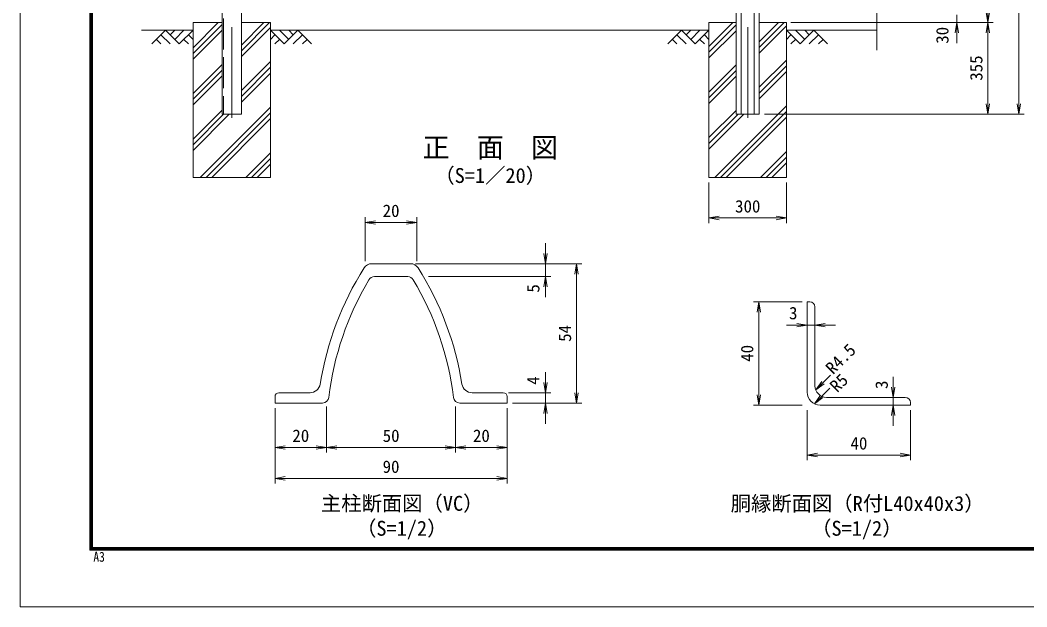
# Model space of a CAD drawing. Units: millimetres, scale not verified, with parts at other scales. Extents: x -4200 to 4200, y -2970 to 2970.
# Drawn here: x -4200 to -298, y -2970 to -697 of the extents above; entities that cross this region are included whole.
import ezdxf
from ezdxf.enums import TextEntityAlignment as Align

# ---------------------------------------------------------------- set-up
doc = ezdxf.new("R2010")
doc.units = ezdxf.units.MM
doc.header["$LTSCALE"] = 20
doc.linetypes.add('DASHED', pattern=[7.5, 6, -1.5])
doc.linetypes.add('USER1', pattern=[50.8, 31.75, -6.35, 6.35, -6.35])
for name, color, linetype, lineweight in [('0-0_D-STR1', 1, 'Continuous', 18), ('0-1_D-BMK', 2, 'USER1', 13), ('0-2_D-STR-DIM', 7, 'Continuous', 9), ('0-4_D-BGD', 7, 'Continuous', 9), ('0-5_D-STR4', 7, 'Continuous', 9), ('0-6_D-DCR-HCH', 7, 'Continuous', 9), ('0-8_0', 7, 'Continuous', 9), ('0-B_D-TTL', 7, 'Continuous', 9)]:
    doc.layers.add(name, color=color, linetype=linetype, lineweight=lineweight)
doc.layers.add('0-9_D-TTL-TXT', color=7, linetype='Continuous')
doc.styles.add('ＭＳ ゴシック', font='')
doc.styles.get('ＭＳ ゴシック').set_extended_font_data('MS Gothic')

# ---------------------------------------------------------------- blocks, each defined once
blk = doc.blocks.new('_Open')
at = {"layer": '0-8_0'}
blk.add_line((-20, 3.33), (0, 0), dxfattribs=at)
blk.add_lwpolyline([(-20, -3.33), (0, 0), (-20, 0)], dxfattribs=at)

msp = doc.modelspace()

# ---------------------------------------------------------------- linework, layer by layer
at = {"layer": '0-0_D-STR1'}
for p, q in [((-3417.47, 2308.74), (-3417.47, -1061.26)), ((-3342.47, -1061.26), (-3342.47, 2308.74)), ((-1404.97, -1061.26), (-1404.97, 2308.74)), ((-1354.97, -1061.26), (-1354.97, 2308.74)), ((-1334.97, -1061.26), (-1334.97, 2308.74)), ((-3417.47, -1061.26), (-3342.47, -1061.26)), ((-1424.97, -1061.26), (-1334.97, -1061.26)), ((-2837.19, -1640.63), (-2687.07, -1640.63)), ((-2826.55, -1690.63), (-2697.71, -1690.63)), ((-1139.24, -1788.44), (-1149.24, -1788.44)), ((-1149.24, -2138.44), (-1149.24, -1788.44)), ((-1119.24, -1808.44), (-1119.24, -2113.44)), ((-3076.38, -2140.63), (-3197.13, -2140.63)), ((-2447.88, -2140.63), (-2327.13, -2140.63)), ((-3212.13, -2180.63), (-3212.13, -2155.63)), ((-3212.13, -2180.63), (-3212.13, -2155.63)), ((-3028.59, -2180.63), (-3212.13, -2180.63)), ((-2495.67, -2180.63), (-2312.13, -2180.63)), ((-2312.13, -2180.63), (-2312.13, -2155.63)), ((-1074.24, -2158.44), (-769.24, -2158.44)), ((-749.24, -2188.44), (-749.24, -2178.44)), ((-1099.24, -2188.44), (-749.24, -2188.44))]:
    msp.add_line(p, q, dxfattribs=at)
at = {"layer": '0-0_D-STR1', "linetype": 'DASHED'}
msp.add_line((-3411.47, 2308.74), (-3411.47, -1061.26), dxfattribs=at)
at = {"layer": '0-0_D-STR1'}
msp.add_lwpolyline([(-1424.97, -1061.26), (-1424.97, 2308.74), (-1334.97, 2308.74)], dxfattribs=at)
for centre, radius, start, end in [((-1852.13, -2297.63), 1200, 147.73028, 170.85863), ((-2837.19, -1675.63), 35, 90, 147.73028), ((-2687.07, -1675.63), 35, 32.26972, 90), ((-3672.13, -2297.63), 1200, 9.14137, 32.26972), ((-1852.13, -2297.63), 1160, 149.15113, 173.11764), ((-2826.55, -1715.63), 25, 90, 149.15113), ((-2697.71, -1715.63), 25, 30.84887, 90), ((-3672.13, -2297.63), 1160, 6.88236, 30.84887), ((-1139.24, -1808.44), 20, 0, 90), ((-3076.38, -2100.63), 40, 270, 350.85863), ((-2447.88, -2100.63), 40, 189.14137, 270), ((-3197.13, -2155.63), 15, 90, 180), ((-2327.13, -2155.63), 15, 0, 90), ((-1099.24, -2138.44), 50, 180.00043, 270), ((-1074.24, -2113.44), 45, 180.00046, 270), ((-3028.59, -2155.63), 25, 270, 353.11764), ((-2495.67, -2155.63), 25, 186.88236, 270), ((-769.24, -2178.44), 20, 0, 90)]:
    msp.add_arc(centre, radius, start, end, dxfattribs=at)
at = {"layer": '0-1_D-BMK'}
for p, q in [((-3379.97, 2323.74), (-3379.97, -1076.26)), ((-1379.97, 2323.74), (-1379.97, -1076.26))]:
    msp.add_line(p, q, dxfattribs=at)
at = {"layer": '0-2_D-STR-DIM'}
for p, q in [((-328.93, -1021.26), (-328.93, 2268.74)), ((-879.97, -353.34), (-879.97, -813.56)), ((-568.93, -676.26), (-568.93, -706.26)), ((-1212.2, -706.26), (-428.93, -706.26)), ((-1209.97, -706.26), (-548.93, -706.26)), ((-1209.97, -706.26), (-428.93, -706.26)), ((-568.93, -746.26), (-568.93, -786.26)), ((-448.93, -746.26), (-448.93, -1021.26)), ((-1314.97, -1061.26), (-428.93, -1061.26)), ((-1314.97, -1061.26), (-308.93, -1061.26)), ((-1529.97, -1326.26), (-1529.97, -1483.57)), ((-1229.97, -1326.26), (-1229.97, -1483.57)), ((-2862.13, -1631.08), (-2862.13, -1460.92)), ((-2822.13, -1480.92), (-2702.13, -1480.92)), ((-2662.13, -1631.08), (-2662.13, -1460.92)), ((-1489.97, -1463.57), (-1269.97, -1463.57)), ((-2163.26, -1600.63), (-2163.26, -1560.63)), ((-2667.07, -1640.63), (-2023.26, -1640.63)), ((-2667.07, -1640.63), (-2143.26, -1640.63)), ((-2163.26, -1640.63), (-2163.26, -1690.63)), ((-2616.97, -1690.63), (-2143.26, -1690.63)), ((-2043.26, -1680.63), (-2043.26, -2140.63)), ((-2163.26, -1730.63), (-2163.26, -1770.63)), ((-1169.24, -1788.44), (-1357.05, -1788.44)), ((-1337.05, -1828.44), (-1337.05, -2148.44)), ((-1189.24, -1878.4), (-1229.24, -1878.4)), ((-1149.24, -1878.4), (-1119.24, -1878.4)), ((-1079.24, -1878.4), (-1039.24, -1878.4)), ((-2163.26, -2100.63), (-2163.26, -2060.63)), ((-1058.7, -2072.67), (-1114.79, -2128.25)), ((-815.91, -2118.44), (-815.91, -2078.44)), ((-2307.13, -2140.63), (-2143.26, -2140.63)), ((-2163.26, -2140.63), (-2163.26, -2180.63)), ((-1061.63, -2122.46), (-1119.83, -2181.91)), ((-2292.13, -2180.63), (-2023.26, -2180.63)), ((-2292.13, -2180.63), (-2143.26, -2180.63)), ((-815.91, -2158.44), (-815.91, -2188.44)), ((-3212.13, -2200.63), (-3212.13, -2492.3)), ((-3212.13, -2200.63), (-3212.13, -2372.3)), ((-3012.13, -2194.45), (-3012.13, -2372.3)), ((-3012.13, -2194.45), (-3012.13, -2372.3)), ((-2512.13, -2194.45), (-2512.13, -2372.3)), ((-2512.13, -2194.45), (-2512.13, -2372.3)), ((-2312.13, -2200.63), (-2312.13, -2492.3)), ((-2312.13, -2200.63), (-2312.13, -2372.3)), ((-2163.26, -2220.63), (-2163.26, -2260.63)), ((-1169.24, -2188.44), (-1357.05, -2188.44)), ((-1149.24, -2208.44), (-1149.24, -2401.77)), ((-749.24, -2208.44), (-749.24, -2401.77)), ((-815.91, -2228.44), (-815.91, -2268.44)), ((-3172.13, -2352.3), (-3052.13, -2352.3)), ((-2972.13, -2352.3), (-2552.13, -2352.3)), ((-2472.13, -2352.3), (-2352.13, -2352.3)), ((-1109.24, -2381.77), (-789.24, -2381.77)), ((-3172.13, -2472.3), (-2352.13, -2472.3))]:
    msp.add_line(p, q, dxfattribs=at)
at = {"layer": '0-4_D-BGD'}
for p, q in [((-3529.97, -736.26), (-3729.97, -736.26)), ((-1529.97, -736.26), (-3229.97, -736.26)), ((-1229.97, -736.26), (-879.97, -736.26))]:
    msp.add_line(p, q, dxfattribs=at)
at = {"layer": '0-5_D-STR4'}
for p, q in [((-3529.97, -706.26), (-3529.97, -1306.26)), ((-3417.47, -706.26), (-3529.97, -706.26)), ((-3229.97, -706.26), (-3342.47, -706.26)), ((-3229.97, -706.26), (-3229.97, -1306.26)), ((-1529.97, -706.26), (-1529.97, -1306.26)), ((-1424.97, -706.26), (-1529.97, -706.26)), ((-1229.97, -706.26), (-1334.97, -706.26)), ((-1229.97, -706.26), (-1229.97, -1306.26)), ((-3229.97, -1306.26), (-3529.97, -1306.26)), ((-1229.97, -1306.26), (-1529.97, -1306.26))]:
    msp.add_line(p, q, dxfattribs=at)
at = {"layer": '0-6_D-DCR-HCH'}
for p, q in [((-3636.4, -736.26), (-3689.61, -789.47)), ((-3636.4, -736.26), (-3583.19, -789.47)), ((-3618.66, -754), (-3600.92, -736.26)), ((-3600.92, -771.73), (-3565.45, -736.26)), ((-3583.19, -789.47), (-3529.97, -736.26)), ((-3529.97, -804.31), (-3431.93, -706.26)), ((-3529.97, -826.4), (-3417.47, -713.9)), ((-3529.97, -848.5), (-3417.47, -736)), ((-3342.47, -815.68), (-3233.05, -706.26)), ((-3342.47, -793.58), (-3255.15, -706.26)), ((-3342.47, -837.78), (-3229.97, -725.28)), ((-3176.76, -789.47), (-3229.97, -736.26)), ((-3159.03, -771.73), (-3194.5, -736.26)), ((-3123.55, -736.26), (-3176.76, -789.47)), ((-3141.2, -754.09), (-3159.03, -736.26)), ((-3123.55, -736.26), (-3070.34, -789.47)), ((-1636.4, -736.26), (-1689.61, -789.47)), ((-1636.4, -736.26), (-1583.19, -789.47)), ((-1618.66, -754), (-1600.92, -736.26)), ((-1600.92, -771.73), (-1565.45, -736.26)), ((-1583.19, -789.47), (-1529.97, -736.26)), ((-1529.97, -798.85), (-1437.38, -706.26)), ((-1529.97, -820.95), (-1424.97, -715.95)), ((-1529.97, -843.04), (-1424.97, -738.04)), ((-1334.97, -802.72), (-1238.51, -706.26)), ((-1334.97, -780.63), (-1260.61, -706.26)), ((-1334.97, -824.82), (-1229.97, -719.82)), ((-1176.76, -789.47), (-1229.97, -736.26)), ((-1159.03, -771.73), (-1194.5, -736.26)), ((-1123.55, -736.26), (-1176.76, -789.47)), ((-1141.2, -754.09), (-1159.03, -736.26)), ((-1123.55, -736.26), (-1070.34, -789.47)), ((-3671.87, -771.73), (-3654.05, -789.47)), ((-3654.14, -754), (-3618.5, -789.47)), ((-3565.45, -771.73), (-3547.63, -789.47)), ((-3547.71, -754), (-3529.97, -771.65)), ((-3212.24, -754), (-3229.97, -771.65)), ((-3194.5, -771.73), (-3212.32, -789.47)), ((-3105.81, -754), (-3141.45, -789.47)), ((-3088.08, -771.73), (-3105.89, -789.47)), ((-1671.87, -771.73), (-1654.05, -789.47)), ((-1654.14, -754), (-1618.5, -789.47)), ((-1565.45, -771.73), (-1547.63, -789.47)), ((-1547.71, -754), (-1529.97, -771.65)), ((-1212.24, -754), (-1229.97, -771.65)), ((-1194.5, -771.73), (-1212.32, -789.47)), ((-1105.81, -754), (-1141.45, -789.47)), ((-1088.08, -771.73), (-1105.89, -789.47)), ((-3342.47, -970.36), (-3229.97, -857.86)), ((-1334.97, -957.4), (-1229.97, -852.4)), ((-3529.97, -981.08), (-3417.47, -868.58)), ((-3529.97, -1003.18), (-3417.47, -890.68)), ((-3342.47, -992.46), (-3229.97, -879.96)), ((-1529.97, -975.63), (-1424.97, -870.63)), ((-1529.97, -997.72), (-1424.97, -892.72)), ((-1334.97, -979.5), (-1229.97, -874.5)), ((-1334.97, -1001.6), (-1229.97, -896.6)), ((-3529.97, -1025.28), (-3417.47, -912.78)), ((-3342.47, -1014.55), (-3229.97, -902.05)), ((-1529.97, -1019.82), (-1424.97, -914.82)), ((-3529.97, -1157.86), (-3417.47, -1045.36)), ((-3501.6, -1306.26), (-3229.97, -1034.64)), ((-1529.97, -1152.4), (-1424.97, -1047.4)), ((-1507.05, -1306.26), (-1229.97, -1029.18)), ((-1484.96, -1306.26), (-1229.97, -1051.28)), ((-3529.97, -1202.05), (-3389.18, -1061.26)), ((-3529.97, -1179.96), (-3411.28, -1061.26)), ((-3479.5, -1306.26), (-3229.97, -1056.73)), ((-3457.4, -1306.26), (-3229.97, -1078.83)), ((-1529.97, -1196.6), (-1394.64, -1061.26)), ((-1529.97, -1174.5), (-1416.73, -1061.26)), ((-1462.86, -1306.26), (-1229.97, -1073.37)), ((-1330.28, -1306.26), (-1229.97, -1205.96)), ((-3324.82, -1306.26), (-3229.97, -1211.41)), ((-3302.72, -1306.26), (-3229.97, -1233.51)), ((-1308.18, -1306.26), (-1229.97, -1228.05)), ((-3280.63, -1306.26), (-3229.97, -1255.61)), ((-1286.08, -1306.26), (-1229.97, -1250.15))]:
    msp.add_line(p, q, dxfattribs=at)
at = {"layer": '0-B_D-TTL', "color": 2, "lineweight": 18}
msp.add_lwpolyline([(-4200, 2970), (4200, 2970), (4200, -2970), (-4200, -2970)], close=True, dxfattribs=at)
at = {"layer": '0-B_D-TTL'}
for points in [[(-3930, 2750), (3930, 2750), (3930, -2750), (-3930, -2750)], [(-3927.5, 2747.5), (3927.5, 2747.5), (3927.5, -2747.5), (-3927.5, -2747.5)], [(-3925, 2745), (3925, 2745), (3925, -2745), (-3925, -2745)], [(-3922.5, 2742.5), (3922.5, 2742.5), (3922.5, -2742.5), (-3922.5, -2742.5)], [(-3920, 2740), (3920, 2740), (3920, -2740), (-3920, -2740)]]:
    msp.add_lwpolyline(points, close=True, dxfattribs=at)

# ---------------------------------------------------------------- block references
at = {"layer": '0-2_D-STR-DIM', "xscale": 2, "yscale": 2}
for p, rotation in [((-448.93, -706.26), 270), ((-568.93, -706.26), 90), ((-448.93, -706.26), 90), ((-448.93, -1061.26), 270), ((-328.93, -1061.26), 270), ((-2862.13, -1480.92), 180), ((-1529.97, -1463.57), 180), ((-2163.26, -1640.63), 270), ((-2043.26, -1640.63), 90), ((-2163.26, -1690.63), 90), ((-1337.05, -1788.44), 90), ((-1119.24, -1878.4), 180), ((-2163.26, -2140.63), 270), ((-1116.21, -2129.66), 224.73463), ((-2043.26, -2180.63), 270), ((-815.91, -2158.44), 270), ((-2163.26, -2180.63), 90), ((-1337.05, -2188.44), 270), ((-1121.23, -2183.34), 225.61009), ((-815.91, -2188.44), 90), ((-3212.13, -2352.3), 180), ((-3012.13, -2352.3), 180), ((-2512.13, -2352.3), 180), ((-1149.24, -2381.77), 180), ((-3212.13, -2472.3), 180)]:
    msp.add_blockref('_Open', p, dxfattribs=dict(at, rotation=rotation))
for p in [(-2662.13, -1480.92), (-1229.97, -1463.57), (-1149.24, -1878.4), (-3012.13, -2352.3), (-2512.13, -2352.3), (-2312.13, -2352.3), (-749.24, -2381.77), (-2312.13, -2472.3)]:
    msp.add_blockref('_Open', p, dxfattribs=at)

# ---------------------------------------------------------------- texts
at = {"layer": '0-2_D-STR-DIM', "style": 'ＭＳ ゴシック'}
for s, rotation, p in [('30', 90, (-587.19, -788.68)), ('355', 90, (-455.68, -931.98)), ('5', 90, (-2172.8, -1752.83)), ('54', 90, (-2050.01, -1943.38)), ('R4.5', 45, (-1038.91, -2082.91)), ('40', 90, (-1343.8, -2020.69)), ('R5', 45, (-1022.45, -2152.73)), ('4', 90, (-2172.8, -2109.47)), ('3', 90, (-822.57, -2126.07))]:
    msp.add_text(s, height=48.09, rotation=rotation, dxfattribs=at).set_placement(p, align=Align.BOTTOM_LEFT)
for s, p in [('300', (-1428.85, -1456.83)), ('20', (-2794.88, -1474.17)), ('3', (-1219.7, -1870.5)), ('20', (-3144.88, -2345.56)), ('50', (-2794.75, -2345.56)), ('20', (-2444.88, -2345.56)), ('40', (-981.49, -2375.03)), ('90', (-2795, -2465.56))]:
    msp.add_text(s, height=48.09, dxfattribs=at).set_placement(p, align=Align.BOTTOM_LEFT)
at = {"layer": '0-9_D-TTL-TXT', "style": 'ＭＳ ゴシック'}
for s, height, p in [('正\u3000面\u3000図', 76.98, (-2639.87, -1252.13)), ('（S=1／20）', 57.77, (-2594.39, -1345.32)), ('主柱断面図（VC）', 57.77, (-3034.38, -2615.35)), ('胴縁断面図（R付L40x40x3）', 57.77, (-1445.89, -2615.66)), ('（S=1/2）', 57.77, (-2897.94, -2711.84)), ('（S=1/2）', 57.77, (-1134.01, -2711.84))]:
    msp.add_text(s, height=height, dxfattribs=at).set_placement(p, align=Align.BOTTOM_LEFT)
at = {"layer": '0-B_D-TTL', "style": 'ＭＳ ゴシック', "width": 0.85}
msp.add_text('A3', height=38.42, dxfattribs=at).set_placement((-3916.09, -2806.81), align=Align.BOTTOM_LEFT)

doc.saveas('drawing.dxf')
